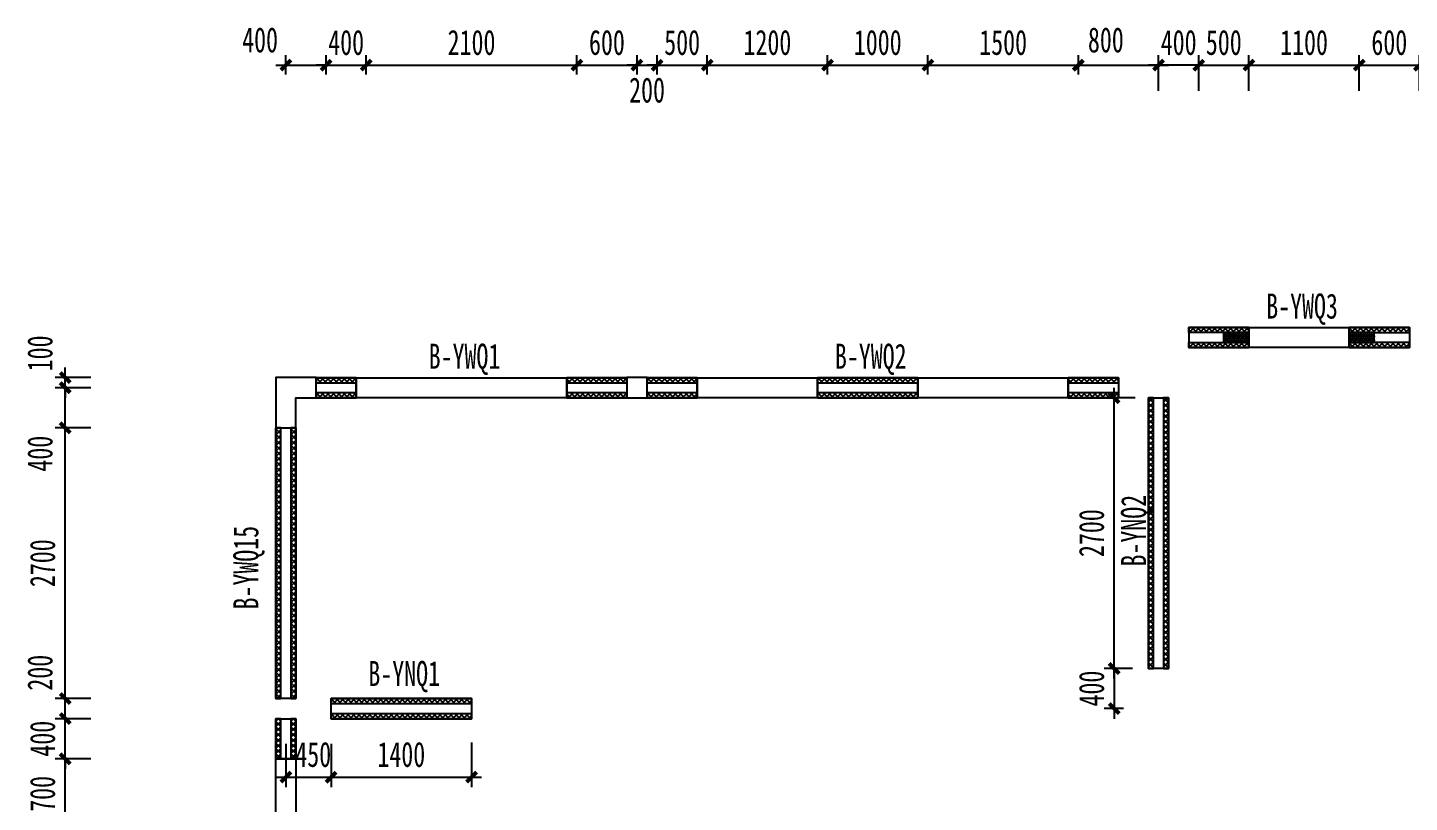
# Model space of a CAD drawing. Extents: x -3200781797 to -8106663, y 494714 to 1244925.
# Drawn here: x -3200781758 to -3200767982, y 773835 to 781559 of the extents above; entities that cross this region are included whole.
import ezdxf
from ezdxf.enums import TextEntityAlignment as Align

# ---------------------------------------------------------------- set-up
doc = ezdxf.new("R2010")
doc.units = 0
doc.header["$LTSCALE"] = 1000
doc.header["$MEASUREMENT"] = 0
doc.linetypes.add('DASH', pattern=[0.35, 0.25, -0.1])
doc.layers.get('Defpoints').update_dxf_attribs({"color": 30, "linetype": 'DASH'})
for name, color, linetype in [('3#4#5#$0$DIM', 3, 'Continuous'), ('3#4#5#$0$S-ANNO-TEXT', 7, 'Continuous'), ('3#4#5#$0$S-PC-FQ', 4, 'Continuous'), ('3#4#5#$0$S-PC-FQ-NYQ', 4, 'Continuous'), ('3#4#5#$0$S-PC-FQ-WYQ', 4, 'Continuous'), ('3#4#5#$0$可计入现浇段', 60, 'Continuous')]:
    doc.layers.add(name, color=color, linetype=linetype)
doc.styles.add('3#4#5#$0$宋体', font='', dxfattribs={"width": 0.8})
doc.styles.add('3#4#5#$0$楷体', font='', dxfattribs={"width": 0.7})
doc.styles.get('3#4#5#$0$宋体').set_extended_font_data('SimSun')
doc.styles.get('3#4#5#$0$楷体').set_extended_font_data('KaiTi_GB2312')
doc.dimstyles.new('3#4#5#$0$TSSD_100_100', dxfattribs={"dimtxt": 250, "dimasz": 100, "dimexe": 100, "dimexo": 250, "dimgap": 100, "dimtad": 1, "dimdec": 0, "dimzin": 0, "dimdsep": 46, "dimtxsty": '3#4#5#$0$楷体', "dimblk": '3#4#5#$0$_ArchTick', "dimcen": 0, "dimdle": 100, "dimclrt": 7, "dimadec": 0, "dimazin": 0, "dimtfac": 1, "dimtdec": 0, "dimtix": 1, "dimtmove": 2, "dimatfit": 3, "dimfxl": 1, "dimtolj": 1, "dimtzin": 0, "dimarcsym": 0})
pattern_1 = [(225, (-650407.22, -531464.02), (26.9407684, -26.9407684), []), (315, (-650407.22, -531464.02), (26.9407684, 26.9407684), [])]
pattern_2 = [(225, (-650407.22, -531614.02), (26.9407684, -26.9407684), []), (315, (-650407.22, -531614.02), (26.9407684, 26.9407684), [])]
pattern_3 = [(269.9942905, (110828.098, 3091305.449), (10.823449013, -18.751078648), [12.5, -25]), (29.9942905, (110828.098, 3091305.449), (10.82718595, 18.748921125), [12.5, -25]), (329.9942905, (110828.098, 3091305.449), (21.650634963, -0.002157522), [-25, 12.5])]

# ---------------------------------------------------------------- blocks, each defined once
blk = doc.blocks.new('3#4#5#$0$_ArchTick')
at = {"color": 0, "linetype": 'ByBlock', "const_width": 0.4}
blk.add_lwpolyline([(-0.5, -0.5), (0.5, 0.5)], dxfattribs=at)
blk = doc.blocks.new('*D3406')
at = {"layer": '3#4#5#$0$DIM', "color": 0, "lineweight": -2, "transparency": 16777216}
for p, q in [((-2101, 7800), (-2101, 8200)), ((-1846, 8100), (-2201, 8100)), ((-1846, 7900), (-2201, 7900))]:
    blk.add_line(p, q, dxfattribs=at)
at = {"layer": 'Defpoints', "color": 0, "transparency": 16777216}
for p in [(-2101, 8100), (-1596, 8100), (-1596, 7900)]:
    blk.add_point(p, dxfattribs=at)
at = {"layer": '3#4#5#$0$DIM', "color": 0, "lineweight": -2, "transparency": 16777216, "xscale": 100, "yscale": 100, "zscale": 100}
for p, rotation in [((-2101, 8100), 90), ((-2101, 7900), 270)]:
    blk.add_blockref('3#4#5#$0$_ArchTick', p, dxfattribs=dict(at, rotation=rotation))
at = {"layer": '3#4#5#$0$DIM', "color": 7, "transparency": 16777216, "insert": (-2351, 8358), "char_height": 250, "attachment_point": 5, "rotation": 90, "style": '3#4#5#$0$楷体'}
blk.add_mtext('\\A1;200', dxfattribs=at)
blk = doc.blocks.new('*D3407')
at = {"layer": '3#4#5#$0$DIM', "color": 0, "lineweight": -2, "transparency": 16777216}
for p, q in [((-2101, 8000), (-2101, 10900)), ((-1846, 10800), (-2201, 10800)), ((-1846, 8100), (-2201, 8100))]:
    blk.add_line(p, q, dxfattribs=at)
at = {"layer": 'Defpoints', "color": 0, "transparency": 16777216}
for p in [(-2101, 10800), (-1596, 10800), (-1596, 8100)]:
    blk.add_point(p, dxfattribs=at)
at = {"layer": '3#4#5#$0$DIM', "color": 0, "lineweight": -2, "transparency": 16777216, "xscale": 100, "yscale": 100, "zscale": 100}
for p, rotation in [((-2101, 10800), 90), ((-2101, 8100), 270)]:
    blk.add_blockref('3#4#5#$0$_ArchTick', p, dxfattribs=dict(at, rotation=rotation))
at = {"layer": '3#4#5#$0$DIM', "color": 7, "transparency": 16777216, "insert": (-2326, 9450), "char_height": 250, "attachment_point": 5, "rotation": 90, "style": '3#4#5#$0$楷体'}
blk.add_mtext('\\A1;2700', dxfattribs=at)
blk = doc.blocks.new('*D3408')
at = {"layer": '3#4#5#$0$DIM', "color": 0, "lineweight": -2, "transparency": 16777216}
for p, q in [((-1846, 11300), (-2201, 11300)), ((-2101, 11300), (-2101, 11400)), ((-2101, 11200), (-2101, 11300)), ((-1846, 11200), (-2201, 11200)), ((-2101, 11200), (-2101, 11100))]:
    blk.add_line(p, q, dxfattribs=at)
at = {"layer": 'Defpoints', "color": 0, "transparency": 16777216}
for p in [(-2101, 11300), (-1596, 11300), (-1596, 11200)]:
    blk.add_point(p, dxfattribs=at)
at = {"layer": '3#4#5#$0$DIM', "color": 0, "lineweight": -2, "transparency": 16777216, "xscale": 100, "yscale": 100, "zscale": 100}
for p, rotation in [((-2101, 11300), 270), ((-2101, 11200), 90)]:
    blk.add_blockref('3#4#5#$0$_ArchTick', p, dxfattribs=dict(at, rotation=rotation))
at = {"layer": '3#4#5#$0$DIM', "color": 7, "transparency": 16777216, "insert": (-2351, 11542), "char_height": 250, "attachment_point": 5, "rotation": 90, "style": '3#4#5#$0$楷体'}
blk.add_mtext('\\A1;100', dxfattribs=at)
blk = doc.blocks.new('*D3409')
at = {"layer": '3#4#5#$0$DIM', "color": 0, "lineweight": -2, "transparency": 16777216}
for p, q in [((100, 14321), (100, 14516)), ((500, 14321), (500, 14516)), ((0, 14416), (600, 14416))]:
    blk.add_line(p, q, dxfattribs=at)
at = {"layer": 'Defpoints', "color": 0, "transparency": 16777216}
for p in [(500, 14416), (100, 14071), (500, 14071)]:
    blk.add_point(p, dxfattribs=at)
at = {"layer": '3#4#5#$0$DIM', "color": 0, "lineweight": -2, "transparency": 16777216, "xscale": 100, "yscale": 100, "zscale": 100, "rotation": 180}
blk.add_blockref('3#4#5#$0$_ArchTick', (100, 14416), dxfattribs=at)
at = {"layer": '3#4#5#$0$DIM', "color": 0, "lineweight": -2, "transparency": 16777216, "xscale": 100, "yscale": 100, "zscale": 100}
blk.add_blockref('3#4#5#$0$_ArchTick', (500, 14416), dxfattribs=at)
at = {"layer": '3#4#5#$0$DIM', "color": 7, "transparency": 16777216, "insert": (-158, 14666), "char_height": 250, "attachment_point": 5, "style": '3#4#5#$0$楷体'}
blk.add_mtext('\\A1;400', dxfattribs=at)
blk = doc.blocks.new('*D3410')
at = {"layer": '3#4#5#$0$DIM', "color": 0, "lineweight": -2, "transparency": 16777216}
for p, q in [((500, 14321), (500, 14516)), ((900, 14321), (900, 14516)), ((500, 14416), (400, 14416)), ((500, 14416), (900, 14416)), ((900, 14416), (1000, 14416))]:
    blk.add_line(p, q, dxfattribs=at)
at = {"layer": 'Defpoints', "color": 0, "transparency": 16777216}
for p in [(900, 14416), (500, 14071), (900, 14071)]:
    blk.add_point(p, dxfattribs=at)
at = {"layer": '3#4#5#$0$DIM', "color": 0, "lineweight": -2, "transparency": 16777216, "xscale": 100, "yscale": 100, "zscale": 100}
blk.add_blockref('3#4#5#$0$_ArchTick', (500, 14416), dxfattribs=at)
at = {"layer": '3#4#5#$0$DIM', "color": 0, "lineweight": -2, "transparency": 16777216, "xscale": 100, "yscale": 100, "zscale": 100, "rotation": 180}
blk.add_blockref('3#4#5#$0$_ArchTick', (900, 14416), dxfattribs=at)
at = {"layer": '3#4#5#$0$DIM', "color": 7, "transparency": 16777216, "insert": (700, 14641), "char_height": 250, "attachment_point": 5, "style": '3#4#5#$0$楷体'}
blk.add_mtext('\\A1;400', dxfattribs=at)
blk = doc.blocks.new('*D3411')
at = {"layer": '3#4#5#$0$DIM', "color": 0, "lineweight": -2, "transparency": 16777216}
for p, q in [((900, 14321), (900, 14516)), ((3000, 14321), (3000, 14516)), ((800, 14416), (3100, 14416))]:
    blk.add_line(p, q, dxfattribs=at)
at = {"layer": 'Defpoints', "color": 0, "transparency": 16777216}
for p in [(3000, 14416), (900, 14071), (3000, 14071)]:
    blk.add_point(p, dxfattribs=at)
at = {"layer": '3#4#5#$0$DIM', "color": 0, "lineweight": -2, "transparency": 16777216, "xscale": 100, "yscale": 100, "zscale": 100, "rotation": 180}
blk.add_blockref('3#4#5#$0$_ArchTick', (900, 14416), dxfattribs=at)
at = {"layer": '3#4#5#$0$DIM', "color": 0, "lineweight": -2, "transparency": 16777216, "xscale": 100, "yscale": 100, "zscale": 100}
blk.add_blockref('3#4#5#$0$_ArchTick', (3000, 14416), dxfattribs=at)
at = {"layer": '3#4#5#$0$DIM', "color": 7, "transparency": 16777216, "insert": (1950, 14641), "char_height": 250, "attachment_point": 5, "style": '3#4#5#$0$楷体'}
blk.add_mtext('\\A1;2100', dxfattribs=at)
blk = doc.blocks.new('*D3412')
at = {"layer": '3#4#5#$0$DIM', "color": 0, "lineweight": -2, "transparency": 16777216}
for p, q in [((3000, 14321), (3000, 14516)), ((3600, 14321), (3600, 14516)), ((2900, 14416), (3700, 14416))]:
    blk.add_line(p, q, dxfattribs=at)
at = {"layer": 'Defpoints', "color": 0, "transparency": 16777216}
for p in [(3600, 14416), (3000, 14071), (3600, 14071)]:
    blk.add_point(p, dxfattribs=at)
at = {"layer": '3#4#5#$0$DIM', "color": 0, "lineweight": -2, "transparency": 16777216, "xscale": 100, "yscale": 100, "zscale": 100, "rotation": 180}
blk.add_blockref('3#4#5#$0$_ArchTick', (3000, 14416), dxfattribs=at)
at = {"layer": '3#4#5#$0$DIM', "color": 0, "lineweight": -2, "transparency": 16777216, "xscale": 100, "yscale": 100, "zscale": 100}
blk.add_blockref('3#4#5#$0$_ArchTick', (3600, 14416), dxfattribs=at)
at = {"layer": '3#4#5#$0$DIM', "color": 7, "transparency": 16777216, "insert": (3300, 14641), "char_height": 250, "attachment_point": 5, "style": '3#4#5#$0$楷体'}
blk.add_mtext('\\A1;600', dxfattribs=at)
blk = doc.blocks.new('*D3413')
at = {"layer": '3#4#5#$0$DIM', "color": 0, "lineweight": -2, "transparency": 16777216}
for p, q in [((3600, 14321), (3600, 14516)), ((3800, 14321), (3800, 14516)), ((3600, 14416), (3500, 14416)), ((3600, 14416), (3800, 14416)), ((3800, 14416), (3900, 14416))]:
    blk.add_line(p, q, dxfattribs=at)
at = {"layer": 'Defpoints', "color": 0, "transparency": 16777216}
for p in [(3800, 14416), (3600, 14071), (3800, 14071)]:
    blk.add_point(p, dxfattribs=at)
at = {"layer": '3#4#5#$0$DIM', "color": 0, "lineweight": -2, "transparency": 16777216, "xscale": 100, "yscale": 100, "zscale": 100}
blk.add_blockref('3#4#5#$0$_ArchTick', (3600, 14416), dxfattribs=at)
at = {"layer": '3#4#5#$0$DIM', "color": 0, "lineweight": -2, "transparency": 16777216, "xscale": 100, "yscale": 100, "zscale": 100, "rotation": 180}
blk.add_blockref('3#4#5#$0$_ArchTick', (3800, 14416), dxfattribs=at)
at = {"layer": '3#4#5#$0$DIM', "color": 7, "transparency": 16777216, "insert": (3700, 14166), "char_height": 250, "attachment_point": 5, "style": '3#4#5#$0$楷体'}
blk.add_mtext('\\A1;200', dxfattribs=at)
blk = doc.blocks.new('*D3414')
at = {"layer": '3#4#5#$0$DIM', "color": 0, "lineweight": -2, "transparency": 16777216}
for p, q in [((3800, 14321), (3800, 14516)), ((4300, 14321), (4300, 14516)), ((3800, 14416), (3700, 14416)), ((3800, 14416), (4300, 14416)), ((4300, 14416), (4400, 14416))]:
    blk.add_line(p, q, dxfattribs=at)
at = {"layer": 'Defpoints', "color": 0, "transparency": 16777216}
for p in [(4300, 14416), (3800, 14071), (4300, 14071)]:
    blk.add_point(p, dxfattribs=at)
at = {"layer": '3#4#5#$0$DIM', "color": 0, "lineweight": -2, "transparency": 16777216, "xscale": 100, "yscale": 100, "zscale": 100}
blk.add_blockref('3#4#5#$0$_ArchTick', (3800, 14416), dxfattribs=at)
at = {"layer": '3#4#5#$0$DIM', "color": 0, "lineweight": -2, "transparency": 16777216, "xscale": 100, "yscale": 100, "zscale": 100, "rotation": 180}
blk.add_blockref('3#4#5#$0$_ArchTick', (4300, 14416), dxfattribs=at)
at = {"layer": '3#4#5#$0$DIM', "color": 7, "transparency": 16777216, "insert": (4050, 14641), "char_height": 250, "attachment_point": 5, "style": '3#4#5#$0$楷体'}
blk.add_mtext('\\A1;500', dxfattribs=at)
blk = doc.blocks.new('*D3415')
at = {"layer": '3#4#5#$0$DIM', "color": 0, "lineweight": -2, "transparency": 16777216}
for p, q in [((4300, 14321), (4300, 14516)), ((5500, 14321), (5500, 14516)), ((4200, 14416), (5600, 14416))]:
    blk.add_line(p, q, dxfattribs=at)
at = {"layer": 'Defpoints', "color": 0, "transparency": 16777216}
for p in [(5500, 14416), (4300, 14071), (5500, 14071)]:
    blk.add_point(p, dxfattribs=at)
at = {"layer": '3#4#5#$0$DIM', "color": 0, "lineweight": -2, "transparency": 16777216, "xscale": 100, "yscale": 100, "zscale": 100, "rotation": 180}
blk.add_blockref('3#4#5#$0$_ArchTick', (4300, 14416), dxfattribs=at)
at = {"layer": '3#4#5#$0$DIM', "color": 0, "lineweight": -2, "transparency": 16777216, "xscale": 100, "yscale": 100, "zscale": 100}
blk.add_blockref('3#4#5#$0$_ArchTick', (5500, 14416), dxfattribs=at)
at = {"layer": '3#4#5#$0$DIM', "color": 7, "transparency": 16777216, "insert": (4900, 14641), "char_height": 250, "attachment_point": 5, "style": '3#4#5#$0$楷体'}
blk.add_mtext('\\A1;1200', dxfattribs=at)
blk = doc.blocks.new('*D3416')
at = {"layer": '3#4#5#$0$DIM', "color": 0, "lineweight": -2, "transparency": 16777216}
for p, q in [((5500, 14321), (5500, 14516)), ((6500, 14321), (6500, 14516)), ((5400, 14416), (6600, 14416))]:
    blk.add_line(p, q, dxfattribs=at)
at = {"layer": 'Defpoints', "color": 0, "transparency": 16777216}
for p in [(6500, 14416), (5500, 14071), (6500, 14071)]:
    blk.add_point(p, dxfattribs=at)
at = {"layer": '3#4#5#$0$DIM', "color": 0, "lineweight": -2, "transparency": 16777216, "xscale": 100, "yscale": 100, "zscale": 100, "rotation": 180}
blk.add_blockref('3#4#5#$0$_ArchTick', (5500, 14416), dxfattribs=at)
at = {"layer": '3#4#5#$0$DIM', "color": 0, "lineweight": -2, "transparency": 16777216, "xscale": 100, "yscale": 100, "zscale": 100}
blk.add_blockref('3#4#5#$0$_ArchTick', (6500, 14416), dxfattribs=at)
at = {"layer": '3#4#5#$0$DIM', "color": 7, "transparency": 16777216, "insert": (6000, 14641), "char_height": 250, "attachment_point": 5, "style": '3#4#5#$0$楷体'}
blk.add_mtext('\\A1;1000', dxfattribs=at)
blk = doc.blocks.new('*D3417')
at = {"layer": '3#4#5#$0$DIM', "color": 0, "lineweight": -2, "transparency": 16777216}
for p, q in [((6500, 14321), (6500, 14516)), ((8000, 14321), (8000, 14516)), ((6400, 14416), (8100, 14416))]:
    blk.add_line(p, q, dxfattribs=at)
at = {"layer": 'Defpoints', "color": 0, "transparency": 16777216}
for p in [(8000, 14416), (6500, 14071), (8000, 14071)]:
    blk.add_point(p, dxfattribs=at)
at = {"layer": '3#4#5#$0$DIM', "color": 0, "lineweight": -2, "transparency": 16777216, "xscale": 100, "yscale": 100, "zscale": 100, "rotation": 180}
blk.add_blockref('3#4#5#$0$_ArchTick', (6500, 14416), dxfattribs=at)
at = {"layer": '3#4#5#$0$DIM', "color": 0, "lineweight": -2, "transparency": 16777216, "xscale": 100, "yscale": 100, "zscale": 100}
blk.add_blockref('3#4#5#$0$_ArchTick', (8000, 14416), dxfattribs=at)
at = {"layer": '3#4#5#$0$DIM', "color": 7, "transparency": 16777216, "insert": (7250, 14641), "char_height": 250, "attachment_point": 5, "style": '3#4#5#$0$楷体'}
blk.add_mtext('\\A1;1500', dxfattribs=at)
blk = doc.blocks.new('*D3418')
at = {"layer": '3#4#5#$0$DIM', "color": 0, "lineweight": -2, "transparency": 16777216}
for p, q in [((8000, 14321), (8000, 14516)), ((8800, 14321), (8800, 14516)), ((7900, 14416), (8900, 14416))]:
    blk.add_line(p, q, dxfattribs=at)
at = {"layer": 'Defpoints', "color": 0, "transparency": 16777216}
for p in [(8800, 14416), (8000, 14071), (8800, 14071)]:
    blk.add_point(p, dxfattribs=at)
at = {"layer": '3#4#5#$0$DIM', "color": 0, "lineweight": -2, "transparency": 16777216, "xscale": 100, "yscale": 100, "zscale": 100, "rotation": 180}
blk.add_blockref('3#4#5#$0$_ArchTick', (8000, 14416), dxfattribs=at)
at = {"layer": '3#4#5#$0$DIM', "color": 0, "lineweight": -2, "transparency": 16777216, "xscale": 100, "yscale": 100, "zscale": 100}
blk.add_blockref('3#4#5#$0$_ArchTick', (8800, 14416), dxfattribs=at)
at = {"layer": '3#4#5#$0$DIM', "color": 7, "transparency": 16777216, "insert": (8274, 14666), "char_height": 250, "attachment_point": 5, "style": '3#4#5#$0$楷体'}
blk.add_mtext('\\A1;800', dxfattribs=at)
blk = doc.blocks.new('*D3419')
at = {"layer": '3#4#5#$0$DIM', "color": 0, "lineweight": -2, "transparency": 16777216}
for p, q in [((9200, 14160), (9200, 14516)), ((9700, 14160), (9700, 14516)), ((9200, 14416), (9100, 14416)), ((9200, 14416), (9700, 14416)), ((9700, 14416), (9800, 14416))]:
    blk.add_line(p, q, dxfattribs=at)
at = {"layer": 'Defpoints', "color": 0, "transparency": 16777216}
for p in [(9700, 14416), (9200, 13910), (9700, 13910)]:
    blk.add_point(p, dxfattribs=at)
at = {"layer": '3#4#5#$0$DIM', "color": 0, "lineweight": -2, "transparency": 16777216, "xscale": 100, "yscale": 100, "zscale": 100}
blk.add_blockref('3#4#5#$0$_ArchTick', (9200, 14416), dxfattribs=at)
at = {"layer": '3#4#5#$0$DIM', "color": 0, "lineweight": -2, "transparency": 16777216, "xscale": 100, "yscale": 100, "zscale": 100, "rotation": 180}
blk.add_blockref('3#4#5#$0$_ArchTick', (9700, 14416), dxfattribs=at)
at = {"layer": '3#4#5#$0$DIM', "color": 7, "transparency": 16777216, "insert": (9450, 14641), "char_height": 250, "attachment_point": 5, "style": '3#4#5#$0$楷体'}
blk.add_mtext('\\A1;500', dxfattribs=at)
blk = doc.blocks.new('*D3420')
at = {"layer": '3#4#5#$0$DIM', "color": 0, "lineweight": -2, "transparency": 16777216}
for p, q in [((9700, 14160), (9700, 14516)), ((10800, 14160), (10800, 14516)), ((9600, 14416), (10900, 14416))]:
    blk.add_line(p, q, dxfattribs=at)
at = {"layer": 'Defpoints', "color": 0, "transparency": 16777216}
for p in [(10800, 14416), (9700, 13910), (10800, 13910)]:
    blk.add_point(p, dxfattribs=at)
at = {"layer": '3#4#5#$0$DIM', "color": 0, "lineweight": -2, "transparency": 16777216, "xscale": 100, "yscale": 100, "zscale": 100, "rotation": 180}
blk.add_blockref('3#4#5#$0$_ArchTick', (9700, 14416), dxfattribs=at)
at = {"layer": '3#4#5#$0$DIM', "color": 0, "lineweight": -2, "transparency": 16777216, "xscale": 100, "yscale": 100, "zscale": 100}
blk.add_blockref('3#4#5#$0$_ArchTick', (10800, 14416), dxfattribs=at)
at = {"layer": '3#4#5#$0$DIM', "color": 7, "transparency": 16777216, "insert": (10250, 14641), "char_height": 250, "attachment_point": 5, "style": '3#4#5#$0$楷体'}
blk.add_mtext('\\A1;1100', dxfattribs=at)
blk = doc.blocks.new('*D3421')
at = {"layer": '3#4#5#$0$DIM', "color": 0, "lineweight": -2, "transparency": 16777216}
for p, q in [((10800, 14160), (10800, 14516)), ((11400, 14160), (11400, 14516)), ((10700, 14416), (11500, 14416))]:
    blk.add_line(p, q, dxfattribs=at)
at = {"layer": 'Defpoints', "color": 0, "transparency": 16777216}
for p in [(11400, 14416), (10800, 13910), (11400, 13910)]:
    blk.add_point(p, dxfattribs=at)
at = {"layer": '3#4#5#$0$DIM', "color": 0, "lineweight": -2, "transparency": 16777216, "xscale": 100, "yscale": 100, "zscale": 100, "rotation": 180}
blk.add_blockref('3#4#5#$0$_ArchTick', (10800, 14416), dxfattribs=at)
at = {"layer": '3#4#5#$0$DIM', "color": 0, "lineweight": -2, "transparency": 16777216, "xscale": 100, "yscale": 100, "zscale": 100}
blk.add_blockref('3#4#5#$0$_ArchTick', (11400, 14416), dxfattribs=at)
at = {"layer": '3#4#5#$0$DIM', "color": 7, "transparency": 16777216, "insert": (11100, 14641), "char_height": 250, "attachment_point": 5, "style": '3#4#5#$0$楷体'}
blk.add_mtext('\\A1;600', dxfattribs=at)
blk = doc.blocks.new('*D3423')
at = {"layer": '3#4#5#$0$DIM', "color": 0, "lineweight": -2, "transparency": 16777216}
for p, q in [((8800, 14160), (8800, 14516)), ((9200, 14160), (9200, 14516)), ((8800, 14416), (8700, 14416)), ((9200, 14416), (8800, 14416)), ((9200, 14416), (9300, 14416))]:
    blk.add_line(p, q, dxfattribs=at)
at = {"layer": 'Defpoints', "color": 0, "transparency": 16777216}
for p in [(8800, 14416), (8800, 13910), (9200, 13910)]:
    blk.add_point(p, dxfattribs=at)
at = {"layer": '3#4#5#$0$DIM', "color": 0, "lineweight": -2, "transparency": 16777216, "xscale": 100, "yscale": 100, "zscale": 100}
blk.add_blockref('3#4#5#$0$_ArchTick', (8800, 14416), dxfattribs=at)
at = {"layer": '3#4#5#$0$DIM', "color": 0, "lineweight": -2, "transparency": 16777216, "xscale": 100, "yscale": 100, "zscale": 100, "rotation": 180}
blk.add_blockref('3#4#5#$0$_ArchTick', (9200, 14416), dxfattribs=at)
at = {"layer": '3#4#5#$0$DIM', "color": 7, "transparency": 16777216, "insert": (9000, 14641), "char_height": 250, "attachment_point": 5, "style": '3#4#5#$0$楷体'}
blk.add_mtext('\\A1;400', dxfattribs=at)
blk = doc.blocks.new('*D3445')
at = {"layer": '3#4#5#$0$DIM', "color": 0, "lineweight": -2, "transparency": 16777216}
for p, q in [((8357, 8300), (8357, 11200)), ((8566, 11100), (8257, 11100)), ((8541, 8400), (8257, 8400))]:
    blk.add_line(p, q, dxfattribs=at)
at = {"layer": 'Defpoints', "color": 0, "transparency": 16777216}
for p in [(8357, 11100), (8816, 11100), (8791, 8400)]:
    blk.add_point(p, dxfattribs=at)
at = {"layer": '3#4#5#$0$DIM', "color": 0, "lineweight": -2, "transparency": 16777216, "xscale": 100, "yscale": 100, "zscale": 100}
for p, rotation in [((8357, 11100), 90), ((8357, 8400), 270)]:
    blk.add_blockref('3#4#5#$0$_ArchTick', p, dxfattribs=dict(at, rotation=rotation))
at = {"layer": '3#4#5#$0$DIM', "color": 7, "transparency": 16777216, "insert": (8132, 9750), "char_height": 250, "attachment_point": 5, "rotation": 90, "style": '3#4#5#$0$楷体'}
blk.add_mtext('\\A1;2700', dxfattribs=at)
blk = doc.blocks.new('3#4#5#$0$B-YWQ7')
at = {"layer": '3#4#5#$0$S-PC-FQ'}
h = blk.add_hatch(dxfattribs=at)
h.set_pattern_fill('HONEY', color=6, scale=100)
h.set_pattern_definition([(0, (-2908947.837, 574047.362), (18.75, 10.8253175), [12.5, -25]), (120, (-2908947.837, 574047.362), (-18.74999996, 10.82531757), [12.5, -25]), (60, (-2908947.837, 574047.362), (4e-08, 21.65063507), [-25, 12.5])])
h.paths.add_polyline_path([(-147956, 325388), (-147856, 325388), (-147856, 324388), (-147956, 324388)])
at = {"layer": '3#4#5#$0$S-PC-FQ-WYQ'}
h = blk.add_hatch(dxfattribs=at)
h.set_pattern_fill('ANSI37', color=256, scale=12, angle=90)
h.set_pattern_definition([(135, (-1009808.17, 839489.796), (-26.9407684, -26.9407684), []), (225, (-1009808.17, 839489.796), (26.9407684, -26.9407684), [])])
h.paths.add_polyline_path([(-148006, 326088), (-147956, 326088), (-147956, 326488), (-148006, 326488)])
h = blk.add_hatch(dxfattribs=at)
h.set_pattern_fill('ANSI37', color=256, scale=12, angle=90)
h.set_pattern_definition([(135, (-1009658.17, 839489.796), (-26.9407684, -26.9407684), []), (225, (-1009658.17, 839489.796), (26.9407684, -26.9407684), [])])
h.paths.add_polyline_path([(-147856, 326088), (-147806, 326088), (-147806, 326488), (-147856, 326488)])
h = blk.add_hatch(dxfattribs=at)
h.set_pattern_fill('ANSI37', color=256, scale=12, angle=90)
h.set_pattern_definition([(135, (-1009808.172, 838539.798), (-26.9407684, -26.9407684), []), (225, (-1009808.172, 838539.798), (26.9407684, -26.9407684), [])])
h.paths.add_polyline_path([(-148006, 324388), (-147956, 324388), (-147956, 325388), (-148006, 325388)])
h = blk.add_hatch(dxfattribs=at)
h.set_pattern_fill('ANSI37', color=256, scale=12, angle=90)
h.set_pattern_definition([(135, (-1009658.172, 838539.798), (-26.9407684, -26.9407684), []), (225, (-1009658.172, 838539.798), (26.9407684, -26.9407684), [])])
h.paths.add_polyline_path([(-147856, 324388), (-147806, 324388), (-147806, 325388), (-147856, 325388)])
h = blk.add_hatch(dxfattribs=at)
h.set_pattern_fill('ANSI37', color=256, scale=12, angle=90)
h.set_pattern_definition([(135, (-1009808.04, 836589.806), (-26.9407684, -26.9407684), []), (225, (-1009808.04, 836589.806), (26.9407684, -26.9407684), [])])
h.paths.add_polyline_path([(-148006, 322088), (-147956, 322088), (-147956, 323688), (-148006, 323688)])
h = blk.add_hatch(dxfattribs=at)
h.set_pattern_fill('ANSI37', color=256, scale=12, angle=90)
h.set_pattern_definition([(135, (-1009658.04, 836589.806), (-26.9407684, -26.9407684), []), (225, (-1009658.04, 836589.806), (26.9407684, -26.9407684), [])])
h.paths.add_polyline_path([(-147856, 322088), (-147806, 322088), (-147806, 323688), (-147856, 323688)])
at = {"layer": '3#4#5#$0$S-PC-FQ', "color": 6}
blk.add_lwpolyline([(-147956, 325388), (-147856, 325388), (-147856, 324388), (-147956, 324388)], close=True, dxfattribs=at)
at = {"layer": '3#4#5#$0$S-PC-FQ-WYQ'}
for points in [[(-148006, 326088), (-147956, 326088), (-147956, 326488), (-148006, 326488)], [(-148006, 326488), (-147806, 326488), (-147806, 326088), (-148006, 326088)], [(-147856, 326088), (-147806, 326088), (-147806, 326488), (-147856, 326488)], [(-148006, 326088), (-147806, 326088), (-147806, 325388), (-148006, 325388)], [(-148006, 324388), (-147956, 324388), (-147956, 325388), (-148006, 325388)], [(-148006, 325388), (-147806, 325388), (-147806, 324388), (-148006, 324388)], [(-147856, 324388), (-147806, 324388), (-147806, 325388), (-147856, 325388)], [(-148006, 324388), (-147806, 324388), (-147806, 323688), (-148006, 323688)], [(-148006, 322088), (-147956, 322088), (-147956, 323688), (-148006, 323688)], [(-148006, 323688), (-147806, 323688), (-147806, 322088), (-148006, 322088)], [(-147856, 322088), (-147806, 322088), (-147806, 323688), (-147856, 323688)]]:
    blk.add_lwpolyline(points, close=True, dxfattribs=at)
blk = doc.blocks.new('3#4#5#$0$B-YWQ1')
at = {"layer": '3#4#5#$0$S-PC-FQ-WYQ'}
h = blk.add_hatch(dxfattribs=at)
h.set_pattern_fill('ANSI37', color=256, scale=12, angle=180)
h.set_pattern_definition([(225, (-660807.175, -531964.03), (26.9407684, -26.9407684), []), (315, (-660807.175, -531964.03), (26.9407684, 26.9407684), [])])
h.paths.add_polyline_path([(-147206, 329838), (-147206, 329888), (-147606, 329888), (-147606, 329838)])
h = blk.add_hatch(dxfattribs=at)
h.set_pattern_fill('ANSI37', color=256, scale=12, angle=180)
h.set_pattern_definition([(225, (-658107.177, -531964.03), (26.9407684, -26.9407684), []), (315, (-658107.177, -531964.03), (26.9407684, 26.9407684), [])])
h.paths.add_polyline_path([(-144506, 329838), (-144506, 329888), (-145106, 329888), (-145106, 329838)])
h = blk.add_hatch(dxfattribs=at)
h.set_pattern_fill('ANSI37', color=256, scale=12, angle=180)
h.set_pattern_definition([(225, (-660807.175, -532114.03), (26.9407684, -26.9407684), []), (315, (-660807.175, -532114.03), (26.9407684, 26.9407684), [])])
h.paths.add_polyline_path([(-147206, 329688), (-147206, 329738), (-147606, 329738), (-147606, 329688)])
h = blk.add_hatch(dxfattribs=at)
h.set_pattern_fill('ANSI37', color=256, scale=12, angle=180)
h.set_pattern_definition([(225, (-658107.177, -532114.03), (26.9407684, -26.9407684), []), (315, (-658107.177, -532114.03), (26.9407684, 26.9407684), [])])
h.paths.add_polyline_path([(-144506, 329688), (-144506, 329738), (-145106, 329738), (-145106, 329688)])
for points in [[(-147206, 329838), (-147206, 329888), (-147606, 329888), (-147606, 329838)], [(-147606, 329688), (-147606, 329888), (-147206, 329888), (-147206, 329688)], [(-147206, 329888), (-145106, 329888), (-145106, 329688), (-147206, 329688)], [(-144506, 329838), (-144506, 329888), (-145106, 329888), (-145106, 329838)], [(-145106, 329688), (-145106, 329888), (-144506, 329888), (-144506, 329688)], [(-147206, 329688), (-147206, 329738), (-147606, 329738), (-147606, 329688)], [(-144506, 329688), (-144506, 329738), (-145106, 329738), (-145106, 329688)]]:
    blk.add_lwpolyline(points, close=True, dxfattribs=at)
blk = doc.blocks.new('3#4#5#$0$B-YWQ2')
at = {"layer": '3#4#5#$0$S-PC-FQ-WYQ'}
h = blk.add_hatch(dxfattribs=at)
h.set_pattern_fill('ANSI37', color=256, scale=12, angle=180)
h.set_pattern_definition([(225, (-657507.18, -531964.03), (26.9407684, -26.9407684), []), (315, (-657507.18, -531964.03), (26.9407684, 26.9407684), [])])
h.paths.add_polyline_path([(-143806, 329838), (-143806, 329888), (-144306, 329888), (-144306, 329838)])
h = blk.add_hatch(dxfattribs=at)
h.set_pattern_fill('ANSI37', color=256, scale=12, angle=180)
h.set_pattern_definition([(225, (-655807.177, -531964.03), (26.9407684, -26.9407684), []), (315, (-655807.177, -531964.03), (26.9407684, 26.9407684), [])])
h.paths.add_polyline_path([(-141606, 329838), (-141606, 329888), (-142606, 329888), (-142606, 329838)])
h = blk.add_hatch(dxfattribs=at)
h.set_pattern_fill('ANSI37', color=256, scale=12, angle=180)
h.set_pattern_definition([(225, (-653107.182, -531964.03), (26.9407684, -26.9407684), []), (315, (-653107.182, -531964.03), (26.9407684, 26.9407684), [])])
h.paths.add_polyline_path([(-139606, 329838), (-139606, 329888), (-140106, 329888), (-140106, 329838)])
h = blk.add_hatch(dxfattribs=at)
h.set_pattern_fill('ANSI37', color=256, scale=12, angle=180)
h.set_pattern_definition([(225, (-657507.18, -532114.03), (26.9407684, -26.9407684), []), (315, (-657507.18, -532114.03), (26.9407684, 26.9407684), [])])
h.paths.add_polyline_path([(-143806, 329688), (-143806, 329738), (-144306, 329738), (-144306, 329688)])
h = blk.add_hatch(dxfattribs=at)
h.set_pattern_fill('ANSI37', color=256, scale=12, angle=180)
h.set_pattern_definition([(225, (-655807.177, -532114.03), (26.9407684, -26.9407684), []), (315, (-655807.177, -532114.03), (26.9407684, 26.9407684), [])])
h.paths.add_polyline_path([(-141606, 329688), (-141606, 329738), (-142606, 329738), (-142606, 329688)])
h = blk.add_hatch(dxfattribs=at)
h.set_pattern_fill('ANSI37', color=256, scale=12, angle=180)
h.set_pattern_definition([(225, (-653107.182, -532114.03), (26.9407684, -26.9407684), []), (315, (-653107.182, -532114.03), (26.9407684, 26.9407684), [])])
h.paths.add_polyline_path([(-139606, 329688), (-139606, 329738), (-140106, 329738), (-140106, 329688)])
for points in [[(-143806, 329838), (-143806, 329888), (-144306, 329888), (-144306, 329838)], [(-144306, 329688), (-144306, 329888), (-143806, 329888), (-143806, 329688)], [(-143806, 329888), (-142606, 329888), (-142606, 329688), (-143806, 329688)], [(-141606, 329838), (-141606, 329888), (-142606, 329888), (-142606, 329838)], [(-142606, 329688), (-142606, 329888), (-141606, 329888), (-141606, 329688)], [(-141606, 329888), (-140106, 329888), (-140106, 329688), (-141606, 329688)], [(-139606, 329838), (-139606, 329888), (-140106, 329888), (-140106, 329838)], [(-140106, 329688), (-140106, 329888), (-139606, 329888), (-139606, 329688)], [(-143806, 329688), (-143806, 329738), (-144306, 329738), (-144306, 329688)], [(-141606, 329688), (-141606, 329738), (-142606, 329738), (-142606, 329688)], [(-139606, 329688), (-139606, 329738), (-140106, 329738), (-140106, 329688)]]:
    blk.add_lwpolyline(points, close=True, dxfattribs=at)
blk = doc.blocks.new('3#4#5#$0$B-YWQ3')
at = {"layer": '3#4#5#$0$S-PC-FQ'}
h = blk.add_hatch(dxfattribs=at)
h.set_pattern_fill('HONEY', color=6, scale=100, angle=-90.0057)
h.set_pattern_definition(pattern_3)
h.paths.add_polyline_path([(-138306, 330338), (-138306, 330238), (-138556, 330238), (-138556, 330338)])
h = blk.add_hatch(dxfattribs=at)
h.set_pattern_fill('HONEY', color=6, scale=100, angle=-90.0057)
h.set_pattern_definition(pattern_3)
h.paths.add_polyline_path([(-137306, 330338), (-137306, 330238), (-137056, 330238), (-137056, 330338)])
at = {"layer": '3#4#5#$0$S-PC-FQ-WYQ'}
h = blk.add_hatch(dxfattribs=at)
h.set_pattern_fill('ANSI37', color=256, scale=12, angle=180)
h.set_pattern_definition(pattern_1)
h.paths.add_polyline_path([(-138906, 330388), (-138906, 330338), (-138306, 330338), (-138306, 330388)])
h = blk.add_hatch(dxfattribs=at)
h.set_pattern_fill('ANSI37', color=256, scale=12, angle=180)
h.set_pattern_definition(pattern_1)
h.paths.add_polyline_path([(-136706, 330338), (-136706, 330388), (-137306, 330388), (-137306, 330338)])
h = blk.add_hatch(dxfattribs=at)
h.set_pattern_fill('ANSI37', color=256, scale=12, angle=180)
h.set_pattern_definition(pattern_2)
h.paths.add_polyline_path([(-138906, 330238), (-138906, 330188), (-138306, 330188), (-138306, 330238)])
h = blk.add_hatch(dxfattribs=at)
h.set_pattern_fill('ANSI37', color=256, scale=12, angle=180)
h.set_pattern_definition(pattern_2)
h.paths.add_polyline_path([(-136706, 330188), (-136706, 330238), (-137306, 330238), (-137306, 330188)])
at = {"layer": '3#4#5#$0$S-PC-FQ', "color": 6}
for points in [[(-138306, 330338), (-138306, 330238), (-138556, 330238), (-138556, 330338)], [(-137306, 330338), (-137306, 330238), (-137056, 330238), (-137056, 330338)]]:
    blk.add_lwpolyline(points, close=True, dxfattribs=at)
at = {"layer": '3#4#5#$0$S-PC-FQ-WYQ'}
for points in [[(-138906, 330338), (-138906, 330388), (-138306, 330388), (-138306, 330338)], [(-138306, 330188), (-138306, 330388), (-138906, 330388), (-138906, 330188)], [(-138306, 330388), (-137306, 330388), (-137306, 330188), (-138306, 330188)], [(-136706, 330338), (-136706, 330388), (-137306, 330388), (-137306, 330338)], [(-137306, 330188), (-137306, 330388), (-136706, 330388), (-136706, 330188)], [(-138906, 330188), (-138906, 330238), (-138306, 330238), (-138306, 330188)], [(-136706, 330188), (-136706, 330238), (-137306, 330238), (-137306, 330188)]]:
    blk.add_lwpolyline(points, close=True, dxfattribs=at)
blk = doc.blocks.new('3#4#5#$0$B-YNQ2')
at = {"layer": '3#4#5#$0$S-PC-FQ-WYQ'}
h = blk.add_hatch(dxfattribs=at)
h.set_pattern_fill('ANSI37', color=256, scale=12, angle=90)
h.set_pattern_definition([(135, (-988908.033, 837089.835), (-26.9407684, -26.9407684), []), (225, (-988908.033, 837089.835), (26.9407684, -26.9407684), [])])
h.paths.add_polyline_path([(-127105, 321688), (-127055, 321688), (-127056, 324388), (-127106, 324388)])
h = blk.add_hatch(dxfattribs=at)
h.set_pattern_fill('ANSI37', color=256, scale=12, angle=90)
h.set_pattern_definition([(135, (-988758.033, 837089.835), (-26.9407684, -26.9407684), []), (225, (-988758.033, 837089.835), (26.9407684, -26.9407684), [])])
h.paths.add_polyline_path([(-126955, 321688), (-126905, 321688), (-126906, 324388), (-126956, 324388)])
for points in [[(-127105, 321688), (-127055, 321688), (-127056, 324388), (-127106, 324388)], [(-127106, 324388), (-126906, 324388), (-126905, 321688), (-127105, 321688)], [(-126955, 321688), (-126905, 321688), (-126906, 324388), (-126956, 324388)]]:
    blk.add_lwpolyline(points, close=True, dxfattribs=at)
blk = doc.blocks.new('*D3400')
at = {"layer": '3#4#5#$0$DIM', "color": 0, "lineweight": -2, "transparency": 16777216}
for p, q in [((-2101, 6700), (-2101, 7600)), ((-1846, 7500), (-2201, 7500)), ((-1846, 6800), (-2201, 6800))]:
    blk.add_line(p, q, dxfattribs=at)
at = {"layer": 'Defpoints', "color": 0, "transparency": 16777216}
for p in [(-2101, 7500), (-1596, 7500), (-1596, 6800)]:
    blk.add_point(p, dxfattribs=at)
at = {"layer": '3#4#5#$0$DIM', "color": 0, "lineweight": -2, "transparency": 16777216, "xscale": 100, "yscale": 100, "zscale": 100}
for p, rotation in [((-2101, 7500), 90), ((-2101, 6800), 270)]:
    blk.add_blockref('3#4#5#$0$_ArchTick', p, dxfattribs=dict(at, rotation=rotation))
at = {"layer": '3#4#5#$0$DIM', "color": 7, "transparency": 16777216, "insert": (-2326, 7150), "char_height": 250, "attachment_point": 5, "rotation": 90, "style": '3#4#5#$0$楷体'}
blk.add_mtext('\\A1;700', dxfattribs=at)
blk = doc.blocks.new('*D3401')
at = {"layer": '3#4#5#$0$DIM', "color": 0, "lineweight": -2, "transparency": 16777216}
for p, q in [((-2101, 7900), (-2101, 8000)), ((-1846, 7900), (-2201, 7900)), ((-2101, 7500), (-2101, 7900)), ((-1846, 7500), (-2201, 7500)), ((-2101, 7500), (-2101, 7400))]:
    blk.add_line(p, q, dxfattribs=at)
at = {"layer": 'Defpoints', "color": 0, "transparency": 16777216}
for p in [(-2101, 7900), (-1596, 7900), (-1596, 7500)]:
    blk.add_point(p, dxfattribs=at)
at = {"layer": '3#4#5#$0$DIM', "color": 0, "lineweight": -2, "transparency": 16777216, "xscale": 100, "yscale": 100, "zscale": 100}
for p, rotation in [((-2101, 7900), 270), ((-2101, 7500), 90)]:
    blk.add_blockref('3#4#5#$0$_ArchTick', p, dxfattribs=dict(at, rotation=rotation))
at = {"layer": '3#4#5#$0$DIM', "color": 7, "transparency": 16777216, "insert": (-2326, 7700), "char_height": 250, "attachment_point": 5, "rotation": 90, "style": '3#4#5#$0$楷体'}
blk.add_mtext('\\A1;400', dxfattribs=at)
blk = doc.blocks.new('3#4#5#$0$B-YWQ15')
at = {"layer": '3#4#5#$0$S-PC-FQ-WYQ'}
h = blk.add_hatch(dxfattribs=at)
h.set_pattern_fill('ANSI37', color=256, scale=12, angle=90)
h.set_pattern_definition([(135, (-970766.46, 834939.808), (-26.9407684, -26.9407684), []), (225, (-970766.46, 834939.808), (26.9407684, -26.9407684), [])])
h.paths.add_polyline_path([(-108964, 319088), (-108914, 319088), (-108914, 321788), (-108964, 321788)])
h = blk.add_hatch(dxfattribs=at)
h.set_pattern_fill('ANSI37', color=256, scale=12, angle=90)
h.set_pattern_definition([(135, (-970616.46, 834939.808), (-26.9407684, -26.9407684), []), (225, (-970616.46, 834939.808), (26.9407684, -26.9407684), [])])
h.paths.add_polyline_path([(-108814, 319088), (-108764, 319088), (-108764, 321788), (-108814, 321788)])
for points in [[(-108964, 319088), (-108914, 319088), (-108914, 321788), (-108964, 321788)], [(-108964, 321788), (-108764, 321788), (-108764, 319088), (-108964, 319088)], [(-108814, 319088), (-108764, 319088), (-108764, 321788), (-108814, 321788)]]:
    blk.add_lwpolyline(points, close=True, dxfattribs=at)
blk = doc.blocks.new('*D3367')
at = {"layer": '3#4#5#$0$DIM', "color": 0, "lineweight": -2, "transparency": 16777216}
for p, q in [((100, 7650), (100, 7217)), ((550, 7650), (550, 7217)), ((0, 7317), (650, 7317))]:
    blk.add_line(p, q, dxfattribs=at)
at = {"layer": 'Defpoints', "color": 0, "transparency": 16777216}
for p in [(100, 7900), (550, 7900), (550, 7317)]:
    blk.add_point(p, dxfattribs=at)
at = {"layer": '3#4#5#$0$DIM', "color": 0, "lineweight": -2, "transparency": 16777216, "xscale": 100, "yscale": 100, "zscale": 100, "rotation": 180}
blk.add_blockref('3#4#5#$0$_ArchTick', (100, 7317), dxfattribs=at)
at = {"layer": '3#4#5#$0$DIM', "color": 0, "lineweight": -2, "transparency": 16777216, "xscale": 100, "yscale": 100, "zscale": 100}
blk.add_blockref('3#4#5#$0$_ArchTick', (550, 7317), dxfattribs=at)
at = {"layer": '3#4#5#$0$DIM', "color": 7, "transparency": 16777216, "insert": (372, 7542), "char_height": 250, "attachment_point": 5, "style": '3#4#5#$0$楷体'}
blk.add_mtext('\\A1;450', dxfattribs=at)
blk = doc.blocks.new('3#4#5#$0$B-YNQ1')
at = {"layer": '3#4#5#$0$S-PC-FQ-WYQ'}
h = blk.add_hatch(dxfattribs=at)
h.set_pattern_fill('ANSI37', color=256, scale=12, angle=180)
h.set_pattern_definition([(225, (-660607.18, -535164.026), (26.9407684, -26.9407684), []), (315, (-660607.18, -535164.026), (26.9407684, 26.9407684), [])])
h.paths.add_polyline_path([(-146056, 326638), (-146056, 326688), (-147456, 326688), (-147456, 326638)])
h = blk.add_hatch(dxfattribs=at)
h.set_pattern_fill('ANSI37', color=256, scale=12, angle=180)
h.set_pattern_definition([(225, (-660607.18, -535314.026), (26.9407684, -26.9407684), []), (315, (-660607.18, -535314.026), (26.9407684, 26.9407684), [])])
h.paths.add_polyline_path([(-146056, 326488), (-146056, 326538), (-147456, 326538), (-147456, 326488)])
for points in [[(-146056, 326638), (-146056, 326688), (-147456, 326688), (-147456, 326638)], [(-147456, 326488), (-147456, 326688), (-146056, 326688), (-146056, 326488)], [(-146056, 326488), (-146056, 326538), (-147456, 326538), (-147456, 326488)]]:
    blk.add_lwpolyline(points, close=True, dxfattribs=at)
blk = doc.blocks.new('*D3448')
at = {"layer": '3#4#5#$0$DIM', "color": 0, "lineweight": -2, "transparency": 16777216}
for p, q in [((8357, 8400), (8357, 8500)), ((8450, 8400), (8257, 8400)), ((8357, 8400), (8357, 8000)), ((8450, 8000), (8257, 8000)), ((8357, 8000), (8357, 7900))]:
    blk.add_line(p, q, dxfattribs=at)
at = {"layer": 'Defpoints', "color": 0, "transparency": 16777216}
for p in [(8700, 8400), (8357, 8000), (8700, 8000)]:
    blk.add_point(p, dxfattribs=at)
at = {"layer": '3#4#5#$0$DIM', "color": 0, "lineweight": -2, "transparency": 16777216, "xscale": 100, "yscale": 100, "zscale": 100}
for p, rotation in [((8357, 8400), 270), ((8357, 8000), 90)]:
    blk.add_blockref('3#4#5#$0$_ArchTick', p, dxfattribs=dict(at, rotation=rotation))
at = {"layer": '3#4#5#$0$DIM', "color": 7, "transparency": 16777216, "insert": (8132, 8200), "char_height": 250, "attachment_point": 5, "rotation": 90, "style": '3#4#5#$0$楷体'}
blk.add_mtext('\\A1;400', dxfattribs=at)
blk = doc.blocks.new('*D3451')
at = {"layer": '3#4#5#$0$DIM', "color": 0, "lineweight": -2, "transparency": 16777216}
for p, q in [((-2101, 10700), (-2101, 11300)), ((-1846, 11200), (-2201, 11200)), ((-1846, 10800), (-2201, 10800))]:
    blk.add_line(p, q, dxfattribs=at)
at = {"layer": 'Defpoints', "color": 0, "transparency": 16777216}
for p in [(-2101, 11200), (-1596, 11200), (-1596, 10800)]:
    blk.add_point(p, dxfattribs=at)
at = {"layer": '3#4#5#$0$DIM', "color": 0, "lineweight": -2, "transparency": 16777216, "xscale": 100, "yscale": 100, "zscale": 100}
for p, rotation in [((-2101, 11200), 90), ((-2101, 10800), 270)]:
    blk.add_blockref('3#4#5#$0$_ArchTick', p, dxfattribs=dict(at, rotation=rotation))
at = {"layer": '3#4#5#$0$DIM', "color": 7, "transparency": 16777216, "insert": (-2351, 10542), "char_height": 250, "attachment_point": 5, "rotation": 90, "style": '3#4#5#$0$楷体'}
blk.add_mtext('\\A1;400', dxfattribs=at)
blk = doc.blocks.new('*D3453')
at = {"layer": '3#4#5#$0$DIM', "color": 0, "lineweight": -2, "transparency": 16777216}
for p, q in [((550, 7650), (550, 7217)), ((1950, 7661), (1950, 7217)), ((450, 7317), (2050, 7317))]:
    blk.add_line(p, q, dxfattribs=at)
at = {"layer": 'Defpoints', "color": 0, "transparency": 16777216}
for p in [(550, 7900), (1950, 7911), (1950, 7317)]:
    blk.add_point(p, dxfattribs=at)
at = {"layer": '3#4#5#$0$DIM', "color": 0, "lineweight": -2, "transparency": 16777216, "xscale": 100, "yscale": 100, "zscale": 100, "rotation": 180}
blk.add_blockref('3#4#5#$0$_ArchTick', (550, 7317), dxfattribs=at)
at = {"layer": '3#4#5#$0$DIM', "color": 0, "lineweight": -2, "transparency": 16777216, "xscale": 100, "yscale": 100, "zscale": 100}
blk.add_blockref('3#4#5#$0$_ArchTick', (1950, 7317), dxfattribs=at)
at = {"layer": '3#4#5#$0$DIM', "color": 7, "transparency": 16777216, "insert": (1250, 7542), "char_height": 250, "attachment_point": 5, "style": '3#4#5#$0$楷体'}
blk.add_mtext('\\A1;1400', dxfattribs=at)
blk = doc.blocks.new('3#4#5#$0$A$C475A1008')
at = {"layer": '3#4#5#$0$可计入现浇段'}
for points in [[(200, 10800), (200, 11100), (400.4, 11100), (400.4, 11300), (200, 11300), (200, 11300), (0, 11300), (0, 10800), (200, 10800)], [(3700, 11300), (3700, 11300), (3700, 11300), (3500, 11300), (3500, 11300), (3500, 11300), (3500, 11100), (3700, 11100), (3700, 11300)]]:
    blk.add_lwpolyline(points, dxfattribs=at)
at = {"layer": '3#4#5#$0$S-PC-FQ-WYQ'}
for name, p in [('3#4#5#$0$B-YWQ3', (148005.8, -318588.4)), ('3#4#5#$0$B-YWQ1', (148005.8, -318588.4)), ('3#4#5#$0$B-YWQ2', (148005.8, -318588.4)), ('3#4#5#$0$B-YNQ2', (135805.1, -313288.4)), ('3#4#5#$0$B-YWQ15', (108963.8, -310988.4)), ('3#4#5#$0$B-YNQ1', (148005.8, -318588.4)), ('3#4#5#$0$B-YWQ7', (148005.8, -318588.4))]:
    blk.add_blockref(name, p, dxfattribs=at)
at = {"layer": '3#4#5#$0$S-PC-FQ-NYQ', "style": '3#4#5#$0$宋体', "width": 0.7}
for s, p in [('B-YWQ3', (9873.1, 12013.6)), ('B-YWQ1', (1523.1, 11513.6)), ('B-YWQ2', (5573.1, 11513.6)), ('B-YNQ1', (921.8, 8350, 0))]:
    blk.add_text(s, height=250, dxfattribs=at).set_placement(p, align=Align.MIDDLE_LEFT)
for s, p in [('B-YNQ2', (8550.5, 9417.3)), ('B-YWQ15', (-299.9, 8988.9))]:
    blk.add_text(s, height=250, rotation=90, dxfattribs=at).set_placement(p, align=Align.MIDDLE_LEFT)
at = {"layer": '3#4#5#$0$DIM'}
for base, p1, p2, picture, middle in [((500.4, 14415.9), (100, 14071.1), (500.4, 14071.1), '*D3409', (-158, 14665.9)), ((8800, 14415.9), (8000, 14071.1), (8800, 14071.1), '*D3418', (8274, 14665.9)), ((3800, 14415.9), (3600.1, 14071.1), (3800, 14071.1), '*D3413', (3700.1, 14165.9)), ((550, 7317.4), (100, 7900), (550, 7900), '*D3367', (371.6, 7542.4))]:
    dim = blk.add_linear_dim(base=base, p1=p1, p2=p2, dimstyle='3#4#5#$0$TSSD_100_100', dxfattribs=at)
    dim.commit()
    dim.dimension.update_dxf_attribs({"geometry": picture, "text_midpoint": middle, "dimtype": 128})
for base, p1, p2, picture, middle in [((900, 14415.9), (500.4, 14071.1), (900, 14071.1), '*D3410', (700.2, 14640.9)), ((3000, 14415.9), (900, 14071.1), (3000, 14071.1), '*D3411', (1950, 14640.9)), ((3600.1, 14415.9), (3000, 14071.1), (3600.1, 14071.1), '*D3412', (3300.1, 14640.9)), ((4300, 14415.9), (3800, 14071.1), (4300, 14071.1), '*D3414', (4050, 14640.9)), ((5500, 14415.9), (4300, 14071.1), (5500, 14071.1), '*D3415', (4900, 14640.9)), ((6500, 14415.9), (5500, 14071.1), (6500, 14071.1), '*D3416', (6000, 14640.9)), ((8000, 14415.9), (6500, 14071.1), (8000, 14071.1), '*D3417', (7250, 14640.9)), ((9700, 14415.9), (9200, 13909.9), (9700, 13909.9), '*D3419', (9450, 14640.9)), ((10800, 14415.9), (9700, 13909.9), (10800, 13909.9), '*D3420', (10250, 14640.9)), ((11400, 14415.9), (10800, 13909.9), (11400, 13909.9), '*D3421', (11100, 14640.9)), ((1950, 7317.4), (550, 7900), (1950, 7911), '*D3453', (1250, 7542.4))]:
    dim = blk.add_linear_dim(base=base, p1=p1, p2=p2, dimstyle='3#4#5#$0$TSSD_100_100', dxfattribs=at)
    dim.commit()
    dim.dimension.update_dxf_attribs({"geometry": picture, "text_midpoint": middle})
for base, p1, p2, angle, picture, middle in [((8800, 14415.9), (9200, 13909.9), (8800, 13909.9), 180, '*D3423', (9000, 14640.9)), ((8357.4, 11100), (8791.2, 8400), (8815.9, 11100), 90, '*D3445', (8132.4, 9750)), ((-2101.1, 10800), (-1595.5, 8100), (-1595.7, 10800), 90, '*D3407', (-2326.1, 9450)), ((8357.4, 8000), (8699.7, 8400), (8699.7, 8000), 90, '*D3448', (8132.4, 8200)), ((-2101.1, 7900), (-1595.5, 7500), (-1595.5, 7900), 90, '*D3401', (-2326.1, 7700)), ((-2101.1, 7500), (-1595.7, 6800), (-1595.5, 7500), 90, '*D3400', (-2326.1, 7150))]:
    dim = blk.add_linear_dim(base=base, p1=p1, p2=p2, angle=angle, dimstyle='3#4#5#$0$TSSD_100_100', dxfattribs=at)
    dim.commit()
    dim.dimension.update_dxf_attribs({"geometry": picture, "text_midpoint": middle})
for base, p1, p2, picture, middle in [((-2101.1, 11300), (-1595.7, 11200), (-1595.7, 11300), '*D3408', (-2351.1, 11541.9)), ((-2101.1, 11200), (-1595.7, 10800), (-1595.7, 11200), '*D3451', (-2351.1, 10541.9)), ((-2101.1, 8100), (-1595.5, 7900), (-1595.5, 8100), '*D3406', (-2351.1, 8358.1))]:
    dim = blk.add_linear_dim(base=base, p1=p1, p2=p2, angle=90, dimstyle='3#4#5#$0$TSSD_100_100', dxfattribs=at)
    dim.commit()
    dim.dimension.update_dxf_attribs({"geometry": picture, "text_midpoint": middle, "dimtype": 128})

msp = doc.modelspace()

# ---------------------------------------------------------------- block references
at = {"layer": '3#4#5#$0$S-ANNO-TEXT'}
msp.add_blockref('3#4#5#$0$A$C475A1008', (-3200779282.3, 766769.5), dxfattribs=at)

doc.saveas('drawing.dxf')
